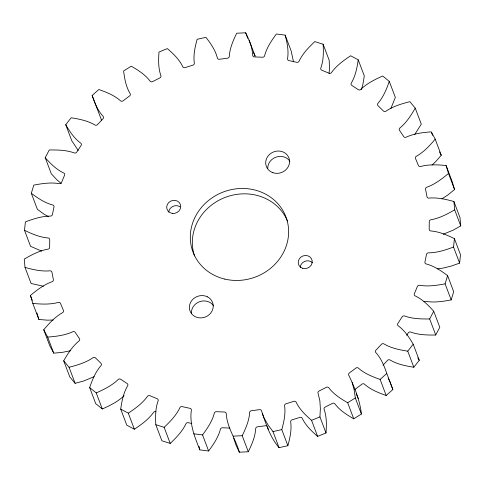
<?xml version="1.0" encoding="UTF-8"?>
<svg xmlns="http://www.w3.org/2000/svg" width="485" height="485" viewBox="0 0 485 485"><rect width="100%" height="100%" fill="white"/><g stroke="black" fill="none" stroke-linecap="round" stroke-linejoin="round"><path stroke-width="0.73" d="M233.679 438.179L235.916 444.921L239.335 452.202L248.296 451.777L242.221 435.706C245.737 428.455 249.114 420.828 249.629 412.686A1.898 1.74 -20.7 0 1 251.406 410.74L259.523 409.649A1.898 1.74 -20.7 0 1 261.609 411.08C265.901 423.878 270.072 437.228 279.051 447.655L287.872 445.697C289.945 438.04 291.788 430.013 290.703 422.041A1.898 1.74 -20.7 0 1 292.085 419.846L299.936 417.391A1.898 1.74 -20.7 0 1 302.288 418.422C305.75 425.612 311.685 431.232 317.62 436.397L326.005 432.972L319.93 416.906L320.367 408.764L319.882 400.913L318.093 393.42A1.898 1.74 -20.7 0 1 319.033 391.043L326.35 387.309A1.898 1.74 -20.7 0 1 328.891 387.903C333.777 394.335 340.767 398.743 347.666 402.738L353.741 418.81L361.398 414.038C359.925 400.507 354.723 387.618 348.879 375.451A1.898 1.74 -20.7 0 1 349.345 372.983L355.881 368.091A1.898 1.74 -20.7 0 1 358.524 368.23C364.671 373.656 372.468 376.724 380.101 379.416L386.175 395.487L392.844 389.534L390.116 381.974L388.206 378.161M326.005 432.972C326.569 425.145 326.799 416.997 324.168 409.492A1.898 1.74 -20.7 0 1 325.108 407.115L332.425 403.381A1.898 1.74 -20.7 0 1 334.965 403.975C339.852 410.407 346.842 414.814 353.741 418.81M329.091 73.429L329.485 68.403L329.188 60.298L323.119 44.226L314.783 41.601C308.763 47.336 302.755 53.459 299.13 61.049A1.898 1.74 -20.7 0 1 296.759 62.304L288.945 60.595A1.898 1.74 -20.7 0 1 287.599 58.527C288.805 50.67 287.168 42.704 285.168 35.12L276.371 33.998C271.527 40.601 266.756 47.585 264.64 55.599A1.898 1.74 -20.7 0 1 262.531 57.23L254.431 56.909A1.898 1.74 -20.7 0 1 252.685 55.132C252.333 47.233 249.12 39.794 245.665 32.798L236.704 33.222C233.188 40.473 229.817 48.1 229.296 56.242A1.898 1.74 -20.7 0 1 227.52 58.188L219.408 59.279A1.898 1.74 -20.7 0 1 217.322 57.848C215.395 50.167 210.732 43.523 205.949 37.345L197.128 39.303C195.055 46.96 193.212 54.987 194.297 62.959A1.898 1.74 -20.7 0 1 192.915 65.154L185.064 67.609A1.898 1.74 -20.7 0 1 182.712 66.578C179.25 59.388 173.315 53.768 167.38 48.603L158.995 52.028C158.431 59.855 158.201 68.003 160.832 75.508A1.898 1.74 -20.7 0 1 159.892 77.885L152.575 81.619A1.898 1.74 -20.7 0 1 150.035 81.025C145.148 74.593 138.158 70.186 131.259 66.19L123.602 70.962C124.584 78.703 125.985 86.688 130.053 93.478A1.898 1.74 -20.7 0 1 129.58 95.945L123.044 100.838A1.898 1.74 -20.7 0 1 120.401 100.698C114.26 95.272 106.457 92.205 98.825 89.513L92.156 95.466C94.66 102.868 97.655 110.398 102.99 116.242A1.898 1.74 -20.7 0 1 103.008 118.728L97.479 124.609A1.898 1.74 -20.7 0 1 94.824 124.93C87.646 120.704 79.304 119.074 71.18 117.764L65.724 124.706L71.792 140.777L78.206 150.471M41.68 251.115L30.567 246.338L24.499 230.266L25.396 221.887C33.368 218.911 41.674 216.164 50.264 216.086A1.898 1.74 -20.7 0 0 52.428 214.515L53.987 206.968A1.898 1.74 -20.7 0 0 52.568 204.943C44.669 202.821 37.751 198.159 31.307 193.272L33.829 185.1C42.134 183.53 50.725 182.208 59.152 183.621A1.898 1.74 -20.7 0 0 61.559 182.433L64.56 175.2A1.898 1.74 -20.7 0 0 63.583 172.945C56.308 169.471 50.501 163.633 45.208 157.68L49.264 149.992C57.618 149.865 66.227 150.023 74.175 152.884A1.898 1.74 -20.7 0 0 76.745 152.12L81.086 145.445A1.898 1.74 -20.7 0 0 80.583 143.039C74.169 138.31 69.682 131.502 65.724 124.706M437.47 268.848L443.047 268.108L451.329 266.053L459.604 263.112L453.53 247.041L454.433 238.662C447.061 235.025 439.283 231.678 431.001 230.975A1.898 1.74 -20.7 0 1 429.201 229.253L429.261 221.645A1.898 1.74 -20.7 0 1 431.098 219.747C439.568 218.208 447.309 214.115 454.675 209.829L453.924 201.53C445.891 199.262 437.525 197.346 429.128 198.086A1.898 1.74 -20.7 0 1 426.994 196.722L425.563 189.32A1.898 1.74 -20.7 0 1 427.012 187.155C435.075 184.227 441.987 178.91 448.492 173.448L446.109 165.512C437.7 164.7 429.037 164.263 420.792 166.44A1.898 1.74 -20.7 0 1 418.403 165.476L415.524 158.528A1.898 1.74 -20.7 0 1 416.542 156.176C423.926 151.969 429.789 145.609 435.19 139.153L431.262 131.847C422.774 132.508 414.105 133.551 406.284 137.109A1.898 1.74 -20.7 0 1 403.72 136.582L399.488 130.32A1.898 1.74 -20.7 0 1 400.04 127.858C406.521 122.529 411.116 115.321 415.221 108.1L409.88 101.674C401.616 103.772 393.22 106.257 386.09 111.089A1.898 1.74 -20.7 0 1 383.441 111.023L378.003 105.663A1.898 1.74 -20.7 0 1 378.07 103.178C383.447 96.897 386.612 89.088 389.267 81.353L382.695 76.024C374.929 79.479 367.084 83.311 360.907 89.27A1.898 1.74 -20.7 0 1 358.263 89.664L351.807 85.39A1.898 1.74 -20.7 0 1 351.376 82.959C355.487 75.939 357.093 67.785 358.215 59.819L350.631 55.769C343.629 60.449 336.584 65.505 331.588 72.404A1.898 1.74 -20.7 0 1 329.036 73.241L321.779 70.192A1.898 1.74 -20.7 0 1 320.876 67.906C323.586 60.352 323.568 52.144 323.119 44.226M459.604 263.112L460.501 254.734L454.433 238.662M155.964 411.759A1.898 1.74 -20.7 0 0 153.412 412.596C148.416 419.495 141.371 424.551 134.369 429.231L126.785 425.181L120.71 409.116C121.832 401.143 123.439 392.995 127.549 385.969A1.898 1.74 -20.7 0 0 127.125 383.538L120.668 379.264A1.898 1.74 -20.7 0 0 118.019 379.658C111.841 385.617 103.996 389.449 96.23 392.905L89.658 387.576C92.32 379.84 95.478 372.031 100.862 365.751A1.898 1.74 -20.7 0 0 100.922 363.265L95.484 357.906A1.898 1.74 -20.7 0 0 92.835 357.839C85.712 362.671 77.315 365.156 69.046 367.254L63.705 360.828C67.809 353.607 72.404 346.399 78.891 341.07A1.898 1.74 -20.7 0 0 79.437 338.609L75.205 332.346A1.898 1.74 -20.7 0 0 72.641 331.825C64.826 335.377 56.151 336.42 47.669 337.081L43.735 329.776C49.143 323.319 54.999 316.96 62.383 312.752A1.898 1.74 -20.7 0 0 63.402 310.4L60.522 303.452A1.898 1.74 -20.7 0 0 58.133 302.488C49.888 304.665 41.225 304.228 32.816 303.416L30.434 295.48C36.939 290.018 43.856 284.701 51.913 281.773A1.898 1.74 -20.7 0 0 53.362 279.615L51.931 272.206A1.898 1.74 -20.7 0 0 49.797 270.842C41.401 271.582 33.041 269.666 25.008 267.399L24.25 259.099C31.622 254.813 39.358 250.721 47.827 249.181A1.898 1.74 -20.7 0 0 49.664 247.283L49.731 239.675A1.898 1.74 -20.7 0 0 47.924 237.953C39.643 237.25 31.871 233.903 24.499 230.266M287.872 445.697L281.797 429.625C283.877 421.968 285.713 413.941 284.628 405.969A1.898 1.74 -20.7 0 1 286.017 403.775L293.861 401.319A1.898 1.74 -20.7 0 1 296.214 402.35C299.675 409.54 305.611 415.16 311.552 420.325L317.62 436.397M361.41 89.628L362.98 83.99L364.29 75.884L358.215 59.819M423.999 301.791A1.898 1.74 -20.7 0 1 425.848 301.379C434.275 302.792 442.866 301.47 451.171 299.9L445.097 283.828L447.619 275.656C441.174 270.769 434.257 266.107 426.357 263.986A1.898 1.74 -20.7 0 1 424.939 261.961L426.503 254.413A1.898 1.74 -20.7 0 1 428.661 252.843C437.258 252.764 445.557 250.017 453.53 247.041M451.171 299.9L453.693 291.727L447.619 275.656M248.296 451.777C251.812 444.527 255.183 436.9 255.704 428.758A1.898 1.74 -20.7 0 1 257.48 426.812L265.592 425.721A1.898 1.74 -20.7 0 1 267.32 426.327M390.831 108.579L395.342 97.424L389.267 81.353M406.672 335.305L408.255 332.88A1.898 1.74 -20.7 0 1 410.825 332.116C418.773 334.977 427.382 335.135 435.736 335.008L429.661 318.936L433.717 311.249C428.425 305.295 422.617 299.457 415.348 295.983A1.898 1.74 -20.7 0 1 414.366 293.728L417.373 286.496A1.898 1.74 -20.7 0 1 419.78 285.307C428.2 286.72 436.791 285.398 445.097 283.828M435.736 335.008L439.792 327.32L433.717 311.249M120.71 409.116L128.295 413.159C135.303 408.479 142.341 403.423 147.337 396.53A1.898 1.74 -20.7 0 1 149.889 395.693L157.152 398.737A1.898 1.74 -20.7 0 1 158.055 401.022C155.345 408.576 155.358 416.785 155.812 424.702L164.142 427.327C170.162 421.592 176.17 415.469 179.796 407.879A1.898 1.74 -20.7 0 1 182.166 406.624L189.981 408.334A1.898 1.74 -20.7 0 1 191.326 410.407C189.368 424.108 194.861 437.434 199.832 449.88L208.629 451.001L202.554 434.93C207.398 428.328 212.175 421.344 214.285 413.329A1.898 1.74 -20.7 0 1 216.395 411.698L224.494 412.02A1.898 1.74 -20.7 0 1 226.24 413.796C227.077 427.552 235.801 439.143 239.335 452.202M208.629 451.001C213.473 444.399 218.244 437.415 220.36 429.401A1.898 1.74 -20.7 0 1 222.469 427.77L229.829 428.061M414.711 134.484L421.295 124.172L415.221 108.1M382.998 365.205L387.521 360.391A1.898 1.74 -20.7 0 1 390.176 360.07C397.354 364.296 405.696 365.926 413.82 367.236L407.746 351.164L413.208 344.223C409.243 337.427 404.763 330.618 398.349 325.89A1.898 1.74 -20.7 0 1 397.839 323.483L402.18 316.808A1.898 1.74 -20.7 0 1 404.757 316.044C412.699 318.906 421.307 319.063 429.661 318.936M413.82 367.236L419.276 360.294L413.208 344.223M435.19 139.153L441.265 155.224L435.627 161.717L432.044 165.082M155.812 424.702L161.881 440.774L170.217 443.399C176.237 437.664 182.245 431.541 185.87 423.951A1.898 1.74 -20.7 0 1 188.241 422.696L191.793 423.478M124.093 395.73C117.916 401.689 110.071 405.521 102.305 408.976L95.733 403.647L89.658 387.576M380.101 379.416L386.775 373.462C384.265 366.06 381.271 358.53 375.936 352.686A1.898 1.74 -20.7 0 1 375.917 350.2L381.446 344.32A1.898 1.74 -20.7 0 1 384.102 343.998C391.28 348.224 399.622 349.855 407.746 351.164M446.109 165.512L452.184 181.584L454.566 189.52L447.807 195.006L441.89 198.898M347.666 402.738L355.323 397.967L354.159 389.982L352.128 382.429M453.924 201.53L459.992 217.601L460.75 225.901L453.099 230.187L443.254 234.231M94.09 376.712L83.596 381.028L75.12 383.326L69.779 376.9L63.705 360.828M311.552 420.325L319.93 416.906M262.27 413.529L264.24 418.312L268.15 425.09L272.976 431.583L281.797 429.625M70.786 350.691L62.432 352.334L53.738 353.153L49.809 345.847L43.735 329.776M233.261 436.13L242.221 435.706M53.132 320.039L47.5 320.167L38.891 319.488L32.816 303.416M193.757 433.808L202.554 434.93M43.438 286.265L31.076 283.47L25.008 267.399M386.175 395.487C378.542 392.795 370.74 389.728 364.599 384.302A1.898 1.74 -20.7 0 0 361.955 384.162L355.42 389.055A1.898 1.74 -20.7 0 0 354.79 389.782M48.524 216.734L44.05 214.188L37.381 209.344L31.307 193.272M61.207 183.488L56.812 179.717L51.283 173.751L45.208 157.68M417.749 357.791L419.276 360.294M439.477 151.902L441.265 155.224M101.595 120.371L92.156 95.466M253.291 52.18L255.152 56.151L249.084 40.079M356.214 393.723L358.203 398.5M448.492 173.448L454.566 189.52M431.523 132.544L432.578 135.339M454.675 209.829L460.75 225.901M285.168 35.12L291.242 51.192L293.473 61.85M386.775 373.462L392.844 389.534M245.665 32.798L247.78 38.388M355.323 397.967L361.398 414.038M272.976 431.583L279.051 447.655M164.142 427.327L170.217 443.399M128.295 413.159L134.369 429.231M96.23 392.905L102.305 408.976M69.046 367.254L75.12 383.326M47.669 337.081L53.738 353.153M30.434 295.48L32.283 300.367M36.939 312.995L38.891 319.488M267.678 427.152L268.338 429.601M198.971 446.327L199.832 449.88M191.387 313.116A12.064 11.04 -20.7 0 1 208.047 301.597L209.387 302.161A12.064 11.04 -20.7 0 1 213.588 305.841M267.72 168.568A12.064 11.04 -20.7 0 1 276.311 157.025A12.064 11.04 -20.7 0 1 289.921 161.293M194.515 255.959A49.67 45.444 -20.7 0 1 225.507 197.28A49.67 45.444 -20.7 0 1 287.453 221.014M168.738 212.121A7.093 6.493 -20.7 0 1 172.921 206.392A7.093 6.493 -20.7 0 1 180.081 206.852M300.221 267.484A7.093 6.493 -20.7 0 1 304.847 261.36A7.093 6.493 -20.7 0 1 312.425 262.694M272.903 172.69L271.564 172.126A12.064 11.04 -20.7 0 1 271.327 153.066A12.064 11.04 -20.7 0 1 289.539 160.705A12.064 11.04 -20.7 0 1 272.903 172.69M207.362 296.802L206.022 296.238A12.064 11.04 -20.7 0 0 189.392 308.224A12.064 11.04 -20.7 0 0 207.604 315.862A12.064 11.04 -20.7 0 0 207.362 296.802M224.822 279.099A49.67 45.444 -20.7 0 0 287.429 221.754A49.67 45.444 -20.7 0 0 206.143 202.536A49.67 45.444 -20.7 0 0 224.822 279.099M302.652 268.29A7.093 6.493 -20.7 0 0 312.152 260.675A7.093 6.493 -20.7 0 0 300.827 257.159A7.093 6.493 -20.7 0 0 302.652 268.29M172.266 213.388A7.093 6.493 -20.7 0 0 180.396 204.488A7.093 6.493 -20.7 0 0 168.489 202.791A7.093 6.493 -20.7 0 0 172.266 213.388"/></g></svg>
